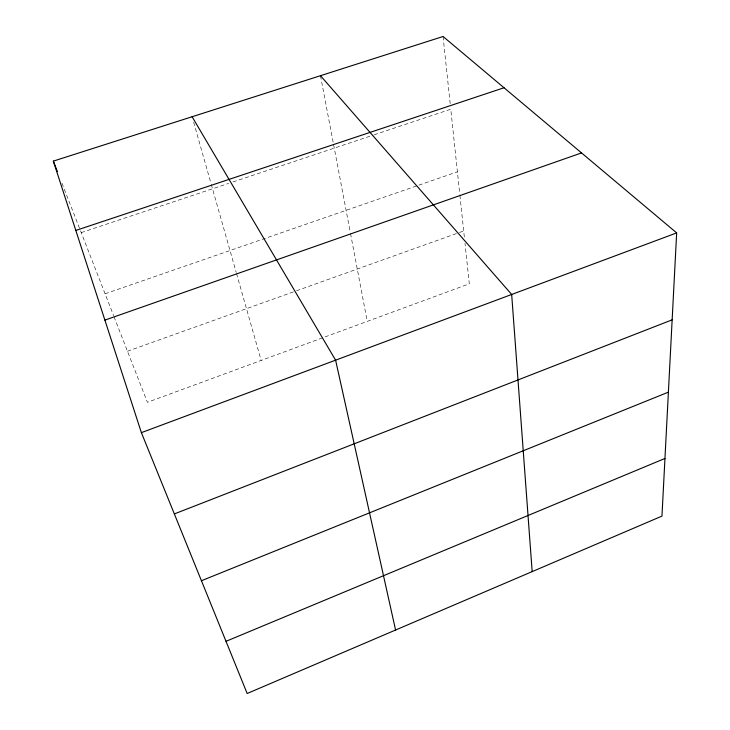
<?xml version="1.0" encoding="UTF-8"?>
<svg xmlns="http://www.w3.org/2000/svg" width="730" height="730" viewBox="0 0 730 730"><rect width="100%" height="100%" fill="white"/><g stroke="black" fill="none" stroke-linecap="round" stroke-linejoin="round"><path stroke-width="0.55" stroke-dasharray="3.65 2.74" d="M127.485 351.249L295.486 291.142M296.553 290.759L458.367 232.87M459.435 232.496L463.687 230.972M105.074 293.779L417.815 185.52M418.883 185.155L457.418 171.815M81.222 232.624L228.682 183.385M232.989 181.943L373.103 135.16M374.18 134.794L450.775 109.217L459.781 194.134M61.95 183.194L113.634 315.725M114.035 316.765L147.405 402.312L469.29 283.815L465.001 243.336M193.651 122.202L210.97 183.321M211.28 184.416L236.228 272.473M236.538 273.567L261.157 360.438M320.479 75.692L350.318 232.496M350.528 233.6L367.236 321.392M443.064 36.5L450.182 103.623M459.9 195.257L464.399 237.715"/><path stroke-width="1.09" d="M676.664 232.906L661.964 516.101L247.169 693.5L141.383 432.644L53.336 161.111L443.064 36.5L676.664 232.906L141.383 432.644M226.008 641.323L664.957 458.458M201.434 580.724L668.397 392.147M174.342 513.929L672.157 319.831M104.892 320.123L581.527 152.917M75.81 230.443L504.019 87.755M320.479 75.692L511.675 294.473L532.17 571.608M192.109 116.745L335.599 360.173L395.578 630.027M53.336 161.111L57.433 171.632"/></g></svg>
